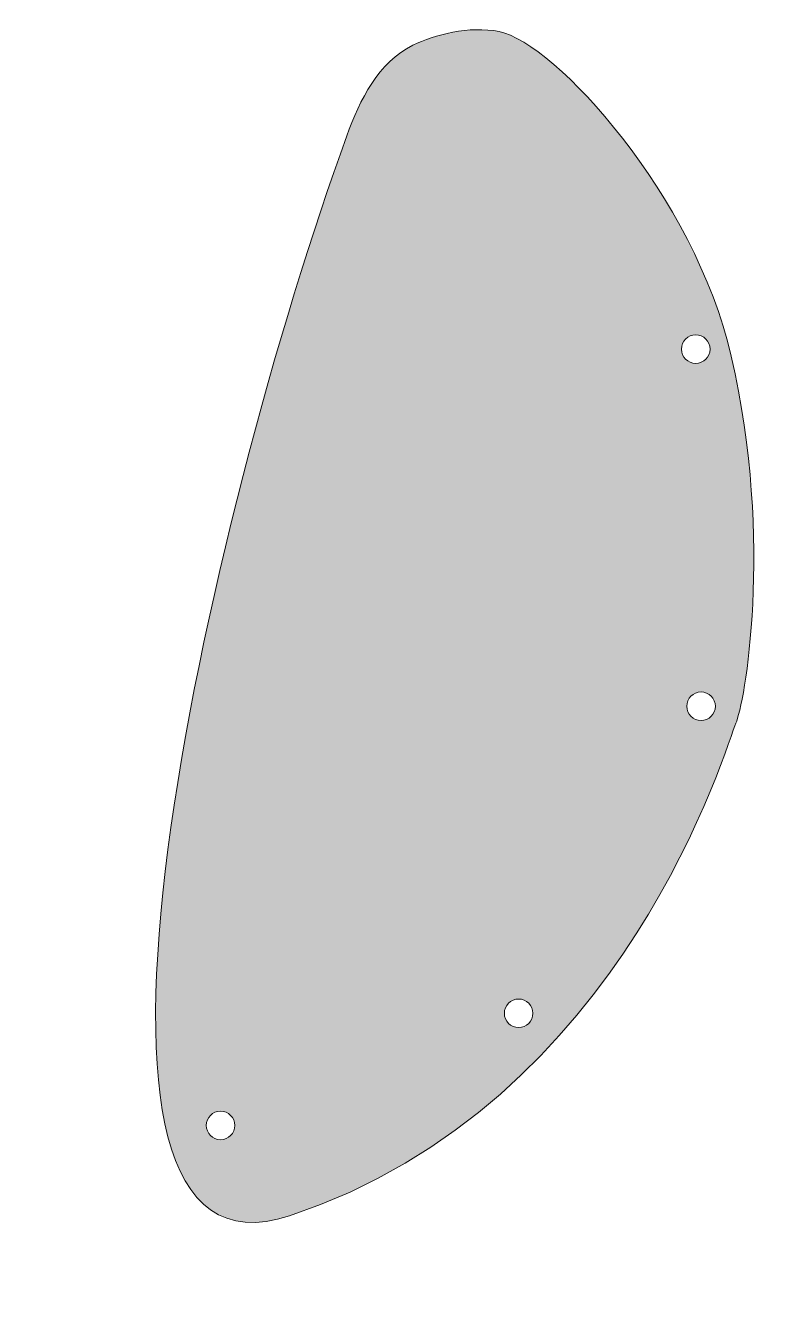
# Model space of a CAD drawing. Extents: x 131 to 465, y -706 to -135.
import ezdxf

# ---------------------------------------------------------------- set-up
doc = ezdxf.new("R2010")
doc.units = 0
doc.header["$MEASUREMENT"] = 0
doc.layers.add('Layer 1', color=7, linetype='Continuous', lineweight=0)

msp = doc.modelspace()

# ---------------------------------------------------------------- hatches: boundary and pattern name
at = {"layer": 'Layer 1', "true_color": 0x214822, "transparency": 33554687}
h = msp.add_hatch(color=99, dxfattribs=at)
h.dxf.hatch_style = 2
edge = h.paths.add_edge_path()
edge.add_spline(control_points=[(432.48, -445.52), (428.96, -445.52), (426.1, -442.66), (426.1, -439.14), (426.1, -435.62), (428.96, -432.76), (432.48, -432.76), (436, -432.76), (438.86, -435.62), (438.86, -439.14), (438.86, -442.66), (436, -445.52), (432.48, -445.52)], knot_values=[0, 0, 0, 0, 1, 1, 1, 2, 2, 2, 3, 3, 3, 4, 4, 4, 4], degree=3, periodic=0)
edge = h.paths.add_edge_path()
edge.add_spline(control_points=[(423.72, -279.62), (423.72, -276.1), (426.57, -273.24), (430.1, -273.24), (433.62, -273.24), (436.47, -276.1), (436.47, -279.62), (436.47, -283.14), (433.62, -286), (430.1, -286), (426.57, -286), (423.72, -283.14), (423.72, -279.62)], knot_values=[0, 0, 0, 0, 1, 1, 1, 2, 2, 2, 3, 3, 3, 4, 4, 4, 4], degree=3, periodic=0)
edge = h.paths.add_edge_path()
edge.add_spline(control_points=[(350.99, -582.71), (347.47, -582.71), (344.61, -579.85), (344.61, -576.33), (344.61, -572.81), (347.47, -569.95), (350.99, -569.95), (354.51, -569.95), (357.37, -572.81), (357.37, -576.33), (357.37, -579.85), (354.51, -582.71), (350.99, -582.71)], knot_values=[0, 0, 0, 0, 1, 1, 1, 2, 2, 2, 3, 3, 3, 4, 4, 4, 4], degree=3, periodic=0)
edge = h.paths.add_edge_path()
edge.add_spline(control_points=[(217.84, -632.79), (214.32, -632.79), (211.46, -629.94), (211.46, -626.42), (211.46, -622.89), (214.32, -620.04), (217.84, -620.04), (221.36, -620.04), (224.22, -622.89), (224.22, -626.42), (224.22, -629.94), (221.36, -632.79), (217.84, -632.79)], knot_values=[0, 0, 0, 0, 1, 1, 1, 2, 2, 2, 3, 3, 3, 4, 4, 4, 4], degree=3, periodic=0)
edge = h.paths.add_edge_path()
edge.add_spline(control_points=[(445.97, -282.78), (429.55, -211.18), (367.25, -142.78), (342.31, -137.76), (328.9, -135.06), (313.44, -139.12), (303.77, -143.87), (288.3, -151.47), (280.12, -168.21), (274.23, -184.4), (213.21, -352.21), (130.75, -705.94), (248.7, -666.78), (399.17, -616.83), (444.44, -454.36), (448.02, -446.7), (451.59, -439.04), (465.25, -366.83), (445.97, -282.78)], knot_values=[0, 0, 0, 0, 1, 1, 1, 2, 2, 2, 3, 3, 3, 4, 4, 4, 5, 5, 5, 6, 6, 6, 6], degree=3, periodic=0)

# ---------------------------------------------------------------- linework, layer by layer
at = {"layer": 'Layer 1'}
for points, knots in [([(445.97, -282.78), (429.55, -211.18), (367.25, -142.78), (342.31, -137.76), (328.9, -135.06), (313.44, -139.12), (303.77, -143.87), (288.3, -151.47), (280.12, -168.21), (274.23, -184.4), (213.21, -352.21), (130.75, -705.94), (248.7, -666.78), (399.17, -616.83), (444.44, -454.36), (448.02, -446.7), (451.59, -439.04), (465.25, -366.83), (445.97, -282.78)], [0, 0, 0, 0, 1, 1, 1, 2, 2, 2, 3, 3, 3, 4, 4, 4, 5, 5, 5, 6, 6, 6, 6]), ([(423.72, -279.62), (423.72, -276.1), (426.57, -273.24), (430.1, -273.24), (433.62, -273.24), (436.47, -276.1), (436.47, -279.62), (436.47, -283.14), (433.62, -286), (430.1, -286), (426.57, -286), (423.72, -283.14), (423.72, -279.62)], [0, 0, 0, 0, 1, 1, 1, 2, 2, 2, 3, 3, 3, 4, 4, 4, 4]), ([(432.48, -445.52), (428.96, -445.52), (426.1, -442.66), (426.1, -439.14), (426.1, -435.62), (428.96, -432.76), (432.48, -432.76), (436, -432.76), (438.86, -435.62), (438.86, -439.14), (438.86, -442.66), (436, -445.52), (432.48, -445.52)], [0, 0, 0, 0, 1, 1, 1, 2, 2, 2, 3, 3, 3, 4, 4, 4, 4]), ([(350.99, -582.71), (347.47, -582.71), (344.61, -579.85), (344.61, -576.33), (344.61, -572.81), (347.47, -569.95), (350.99, -569.95), (354.51, -569.95), (357.37, -572.81), (357.37, -576.33), (357.37, -579.85), (354.51, -582.71), (350.99, -582.71)], [0, 0, 0, 0, 1, 1, 1, 2, 2, 2, 3, 3, 3, 4, 4, 4, 4]), ([(217.84, -632.79), (214.32, -632.79), (211.46, -629.94), (211.46, -626.42), (211.46, -622.89), (214.32, -620.04), (217.84, -620.04), (221.36, -620.04), (224.22, -622.89), (224.22, -626.42), (224.22, -629.94), (221.36, -632.79), (217.84, -632.79)], [0, 0, 0, 0, 1, 1, 1, 2, 2, 2, 3, 3, 3, 4, 4, 4, 4])]:
    msp.add_open_spline(points, degree=3, knots=knots, dxfattribs=at)

doc.saveas('drawing.dxf')
